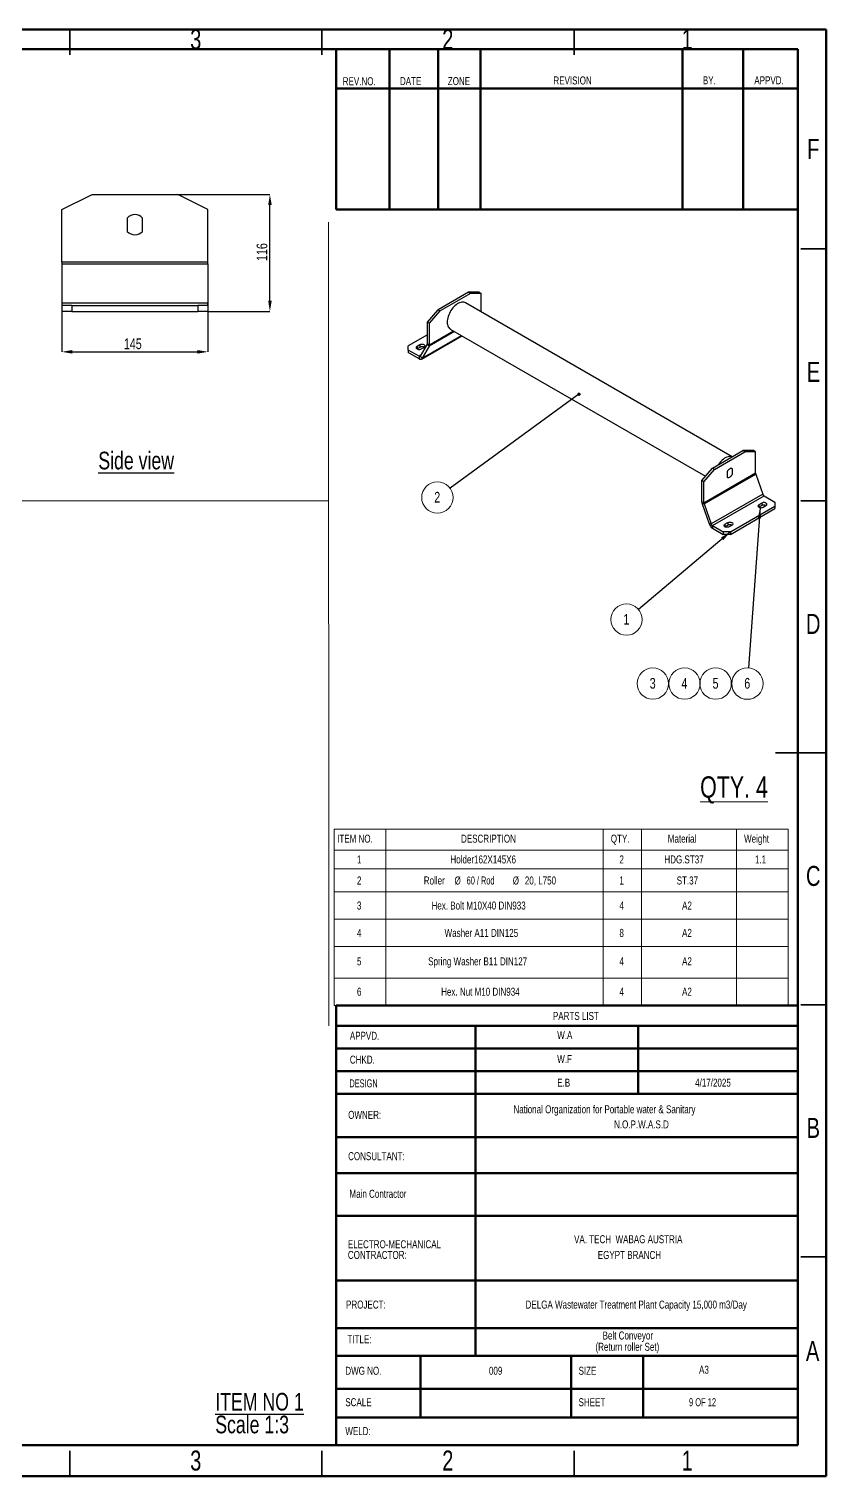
# Model space of a CAD drawing. Header units: millimetres. Extents: x 41 to 1868, y -696 to 319.
# Drawn here: x 282.6 to 440.8, y -696.3 to -409.2 of the extents above; entities that cross this region are included whole.
import ezdxf

# ---------------------------------------------------------------- set-up
doc = ezdxf.new("R2010")
doc.units = ezdxf.units.MM
doc.header["$PDSIZE"] = -1
doc.layers.add('BOLD', color=7, linetype='Continuous', lineweight=25)
doc.layers.add('FORMAT', color=7, linetype='Continuous')
doc.styles.add('SLDTEXTSTYLE0', font='TXT', dxfattribs={"width": 0.75})
doc.styles.add('SLDTEXTSTYLE10', font='TXT', dxfattribs={"width": 0.6875})
doc.styles.add('SLDTEXTSTYLE8', font='TXT', dxfattribs={"width": 0.687299})
doc.styles.add('SLDTEXTSTYLE9', font='TXT', dxfattribs={"width": 0.678571})
doc.dimstyles.new('SLDDIMSTYLE0', dxfattribs={"dimtxt": 2.5, "dimasz": 2.116667, "dimexe": 0, "dimexo": 0.625, "dimgap": 0, "dimtad": 1, "dimdec": 0, "dimrnd": 1e-09, "dimtxsty": 'Standard', "dimsah": 1, "dimcen": 2.5, "dimazin": 3, "dimtfac": 2.116667, "dimtdec": 0, "dimtmove": 0, "dimatfit": 3, "dimfrac": 2})
doc.dimstyles.new('SLDDIMSTYLE1', dxfattribs={"dimtxt": 2.5, "dimasz": 0.651282, "dimexe": 0, "dimexo": 0.625, "dimgap": 0, "dimtad": 1, "dimdec": 0, "dimrnd": 1e-09, "dimtxsty": 'Standard', "dimblk1": 'DOT', "dimblk2": 'DOT', "dimsah": 1, "dimcen": 2.5, "dimazin": 3, "dimtfac": 0.651282, "dimtdec": 0, "dimtmove": 0, "dimatfit": 3, "dimldrblk": 'DOT', "dimfrac": 2})
doc.dimstyles.new('SLDDIMSTYLE10', dxfattribs={"dimtxt": 2.116667, "dimasz": 2.116667, "dimexe": 0, "dimexo": 0.625, "dimgap": 0.529167, "dimtad": 1, "dimdec": 0, "dimlfac": 5, "dimrnd": 1e-09, "dimzin": 12, "dimtxsty": 'SLDTEXTSTYLE0', "dimsah": 1, "dimcen": 2.5, "dimazin": 3, "dimtfac": 1, "dimtdec": 0, "dimtmove": 0, "dimatfit": 3, "dimfrac": 2, "dimtzin": 12})

# ---------------------------------------------------------------- blocks, each defined once
blk = doc.blocks.new('SW_NOTE_0_88')
at = {"layer": 'FORMAT', "color": 0, "char_height": 3.5, "attachment_point": 1, "style": 'SLDTEXTSTYLE0'}
for s, insert in [('\\LITEM NO 1', (0, 4.51)), ('Scale 1:3', (0, -0.01))]:
    blk.add_mtext(s, dxfattribs=dict(at, insert=insert))
blk = doc.blocks.new('SW_NOTE_0_89')
at = {"color": 0, "linetype": 'Continuous', "lineweight": 0, "char_height": 1.5875, "attachment_point": 1, "style": 'SLDTEXTSTYLE0'}
for s, insert in [('ELECTRO-MECHANICAL', (0, 2.05)), ('CONTRACTOR:', (0, -0.07))]:
    blk.add_mtext(s, dxfattribs=dict(at, insert=insert))
blk = doc.blocks.new('SW_NOTE_0_90')
at = {"layer": 'BOLD', "color": 0, "char_height": 1.5875, "attachment_point": 2, "style": 'SLDTEXTSTYLE0'}
for s, insert in [('VA. TECH  WABAG AUSTRIA', (13.44, 2.05)), ('EGYPT BRANCH', (13.68, -1.07))]:
    blk.add_mtext(s, dxfattribs=dict(at, insert=insert))
blk = doc.blocks.new('SW_TABLEANNOTATION_5')
at = {"color": 0, "linetype": 'Continuous', "lineweight": 18}
for p, q in [((0, 0), (0, -4.12)), ((0, 0), (10.26, 0)), ((10.26, 0), (10.26, -4.12)), ((10.26, 0), (53.4, 0)), ((53.4, 0), (53.4, -4.12)), ((53.4, 0), (60.98, 0)), ((60.98, 0), (60.98, -4.12)), ((60.98, 0), (79.84, 0)), ((79.84, 0), (79.84, -4.12)), ((79.84, 0), (90.1, 0)), ((90.1, 0), (90.1, -4.12)), ((0, -4.12), (10.26, -4.12)), ((0, -4.12), (0, -7.85)), ((10.26, -4.12), (53.4, -4.12)), ((10.26, -4.12), (10.26, -7.85)), ((53.4, -4.12), (60.98, -4.12)), ((53.4, -4.12), (53.4, -7.85)), ((60.98, -4.12), (79.84, -4.12)), ((60.98, -4.12), (60.98, -7.85)), ((79.84, -4.12), (90.1, -4.12)), ((79.84, -4.12), (79.84, -7.85)), ((90.1, -4.12), (90.1, -7.85)), ((0, -7.85), (0, -12.42)), ((0, -7.85), (10.26, -7.85)), ((10.26, -7.85), (10.26, -12.42)), ((10.26, -7.85), (53.4, -7.85)), ((53.4, -7.85), (53.4, -12.42)), ((53.4, -7.85), (60.98, -7.85)), ((60.98, -7.85), (60.98, -12.42)), ((60.98, -7.85), (79.84, -7.85)), ((79.84, -7.85), (79.84, -12.42)), ((79.84, -7.85), (90.1, -7.85)), ((90.1, -7.85), (90.1, -12.42)), ((0, -12.42), (0, -17.85)), ((0, -12.42), (10.26, -12.42)), ((10.26, -12.42), (10.26, -17.85)), ((10.26, -12.42), (53.4, -12.42)), ((53.4, -12.42), (53.4, -17.85)), ((53.4, -12.42), (60.98, -12.42)), ((60.98, -12.42), (60.98, -17.85)), ((60.98, -12.42), (79.84, -12.42)), ((79.84, -12.42), (79.84, -17.85)), ((79.84, -12.42), (90.1, -12.42)), ((90.1, -12.42), (90.1, -17.85)), ((0, -17.85), (0, -23.29)), ((0, -17.85), (10.26, -17.85)), ((10.26, -17.85), (10.26, -23.29)), ((10.26, -17.85), (53.4, -17.85)), ((53.4, -17.85), (53.4, -23.29)), ((53.4, -17.85), (60.98, -17.85)), ((60.98, -17.85), (60.98, -23.29)), ((60.98, -17.85), (79.84, -17.85)), ((79.84, -17.85), (79.84, -23.29)), ((79.84, -17.85), (90.1, -17.85)), ((90.1, -17.85), (90.1, -23.29)), ((0, -23.29), (0, -29.52)), ((0, -23.29), (10.26, -23.29)), ((10.26, -23.29), (10.26, -29.52)), ((10.26, -23.29), (53.4, -23.29)), ((53.4, -23.29), (53.4, -29.52)), ((53.4, -23.29), (60.98, -23.29)), ((60.98, -23.29), (60.98, -29.52)), ((60.98, -23.29), (79.84, -23.29)), ((79.84, -23.29), (79.84, -29.52)), ((79.84, -23.29), (90.1, -23.29)), ((90.1, -23.29), (90.1, -29.52)), ((0, -29.52), (0, -34.95)), ((0, -29.52), (10.26, -29.52)), ((10.26, -29.52), (10.26, -34.95)), ((10.26, -29.52), (53.4, -29.52)), ((53.4, -29.52), (53.4, -34.95)), ((53.4, -29.52), (60.98, -29.52)), ((60.98, -29.52), (60.98, -34.95)), ((60.98, -29.52), (79.84, -29.52)), ((79.84, -29.52), (79.84, -34.95)), ((79.84, -29.52), (90.1, -29.52)), ((90.1, -29.52), (90.1, -34.95)), ((0, -34.95), (10.26, -34.95)), ((10.26, -34.95), (53.4, -34.95)), ((53.4, -34.95), (60.98, -34.95)), ((60.98, -34.95), (79.84, -34.95)), ((79.84, -34.95), (90.1, -34.95))]:
    blk.add_line(p, q, dxfattribs=at)
at = {"color": 0, "linetype": 'Continuous', "lineweight": 0, "attachment_point": 1}
for s, insert, char_height, style in [('ITEM NO.', (0.61, -1.07), 1.587, 'SLDTEXTSTYLE0'), ('DESCRIPTION', (25.19, -1.07), 1.5875, 'SLDTEXTSTYLE0'), ('QTY.', (54.9, -1.07), 1.587, 'SLDTEXTSTYLE0'), ('Material', (66.2, -1.07), 1.587, 'SLDTEXTSTYLE0'), ('Weight', (81.34, -1.07), 1.587, 'SLDTEXTSTYLE0'), ('1', (4.54, -5.19), 1.59, 'SLDTEXTSTYLE0'), ('Holder162X145X6', (23.08, -5.19), 1.5875, 'SLDTEXTSTYLE0'), ('2', (56.61, -5.19), 1.59, 'SLDTEXTSTYLE0'), ('HDG.ST37', (65.53, -5.19), 1.587, 'SLDTEXTSTYLE0'), ('1.1', (83.5, -5.19), 1.587, 'SLDTEXTSTYLE0'), ('2', (4.54, -9.37), 1.59, 'SLDTEXTSTYLE0'), ('Roller', (17.8, -9.37), 1.587, 'SLDTEXTSTYLE0'), ('%%c', (23.91, -9.37), 1.587, 'SLDTEXTSTYLE0'), ('60 / Rod', (26.31, -9.37), 1.587, 'SLDTEXTSTYLE10'), ('%%c', (35.45, -9.37), 1.587, 'SLDTEXTSTYLE0'), ('20, L750', (37.85, -9.37), 1.587, 'SLDTEXTSTYLE0'), ('1', (56.61, -9.37), 1.59, 'SLDTEXTSTYLE0'), ('ST.37', (67.97, -9.37), 1.587, 'SLDTEXTSTYLE0'), ('3', (4.54, -14.34), 1.59, 'SLDTEXTSTYLE0'), ('Hex. Bolt M10X40 DIN933', (19.34, -14.34), 1.5875, 'SLDTEXTSTYLE0'), ('4', (56.61, -14.34), 1.59, 'SLDTEXTSTYLE0'), ('A2', (69.04, -14.34), 1.587, 'SLDTEXTSTYLE0'), ('4', (4.54, -19.77), 1.59, 'SLDTEXTSTYLE0'), ('Washer A11 DIN125', (21.92, -19.77), 1.5875, 'SLDTEXTSTYLE0'), ('8', (56.61, -19.77), 1.59, 'SLDTEXTSTYLE0'), ('A2', (69.04, -19.77), 1.587, 'SLDTEXTSTYLE0'), ('5', (4.54, -25.41), 1.59, 'SLDTEXTSTYLE0'), ('Spring Washer B11 DIN127', (18.66, -25.41), 1.5875, 'SLDTEXTSTYLE0'), ('4', (56.61, -25.41), 1.59, 'SLDTEXTSTYLE0'), ('A2', (69.04, -25.41), 1.587, 'SLDTEXTSTYLE0'), ('6', (4.54, -31.44), 1.59, 'SLDTEXTSTYLE0'), ('Hex. Nut M10 DIN934', (21.24, -31.44), 1.5875, 'SLDTEXTSTYLE0'), ('4', (56.61, -31.44), 1.59, 'SLDTEXTSTYLE0'), ('A2', (69.04, -31.44), 1.587, 'SLDTEXTSTYLE0')]:
    blk.add_mtext(s, dxfattribs=dict(at, insert=insert, char_height=char_height, style=style))
blk = doc.blocks.new('SW_NOTE_0_91')
at = {"color": 0, "linetype": 'Continuous', "lineweight": 0}
blk.add_circle((-2.52, -1.83), 3.11, dxfattribs=at)
at = {"color": 0, "linetype": 'Continuous', "lineweight": 0, "insert": (-2.54, -0.71), "char_height": 2.12, "attachment_point": 2, "style": 'SLDTEXTSTYLE0'}
blk.add_mtext('2', dxfattribs=at)
blk = doc.blocks.new('_Dot')
at = {"color": 0, "linetype": 'ByBlock', "lineweight": -2}
blk.add_line((-0.5, 0), (-1, 0), dxfattribs=at)
at = {"color": 0, "linetype": 'ByBlock', "const_width": 0.5}
blk.add_lwpolyline([(-0.25, 0, 1), (0.25, 0, 1)], format="xyb", close=True, dxfattribs=at)
blk = doc.blocks.new('SW_NOTE_0_92')
at = {"color": 0, "linetype": 'Continuous', "lineweight": 0}
blk.add_circle((-2.38, -2.01), 3.11, dxfattribs=at)
at = {"color": 0, "linetype": 'Continuous', "lineweight": 0, "insert": (-2.4, -0.89), "char_height": 2.12, "attachment_point": 2, "style": 'SLDTEXTSTYLE0'}
blk.add_mtext('1', dxfattribs=at)
blk = doc.blocks.new('SW_NOTE_0_93')
at = {"color": 0, "linetype": 'Continuous', "lineweight": 0}
blk.add_circle((-0.23, -3.11), 3.11, dxfattribs=at)
at = {"color": 0, "linetype": 'Continuous', "lineweight": 0, "insert": (-0.25, -1.98), "char_height": 2.12, "attachment_point": 2, "style": 'SLDTEXTSTYLE0'}
blk.add_mtext('6', dxfattribs=at)
blk = doc.blocks.new('SW_NOTE_0_94')
at = {"color": 0, "linetype": 'Continuous', "lineweight": 0}
blk.add_circle((0.78, 1.61), 3.11, dxfattribs=at)
at = {"color": 0, "linetype": 'Continuous', "lineweight": 0, "insert": (0.76, 2.73), "char_height": 2.12, "attachment_point": 2, "style": 'SLDTEXTSTYLE0'}
blk.add_mtext('5', dxfattribs=at)
blk = doc.blocks.new('SW_NOTE_0_95')
at = {"color": 0, "linetype": 'Continuous', "lineweight": 0}
blk.add_circle((0.78, 1.61), 3.11, dxfattribs=at)
at = {"color": 0, "linetype": 'Continuous', "lineweight": 0, "insert": (0.76, 2.73), "char_height": 2.12, "attachment_point": 2, "style": 'SLDTEXTSTYLE0'}
blk.add_mtext('4', dxfattribs=at)
blk = doc.blocks.new('SW_NOTE_0_96')
at = {"color": 0, "linetype": 'Continuous', "lineweight": 0}
blk.add_circle((0.78, 1.61), 3.11, dxfattribs=at)
at = {"color": 0, "linetype": 'Continuous', "lineweight": 0, "insert": (0.76, 2.73), "char_height": 2.12, "attachment_point": 2, "style": 'SLDTEXTSTYLE0'}
blk.add_mtext('3', dxfattribs=at)
blk = doc.blocks.new('*D968')
at = {"layer": 'Defpoints', "color": 0}
for p in [(289.14, -463.56), (318.14, -463.56), (318.14, -473.23)]:
    blk.add_point(p, dxfattribs=at)
at = {"layer": 'FORMAT', "color": 0, "lineweight": -2}
for p, q in [((289.14, -463.62), (289.14, -473.23)), ((318.14, -463.62), (318.14, -473.23)), ((291.26, -473.23), (316.02, -473.23))]:
    blk.add_line(p, q, dxfattribs=at)
at = {"layer": 'FORMAT', "color": 0}
for points in [[(291.26, -472.87), (291.26, -473.58), (289.14, -473.23)], [(316.02, -472.87), (316.02, -473.58), (318.14, -473.23)]]:
    blk.add_solid(points, dxfattribs=at)
at = {"layer": 'FORMAT', "color": 0, "insert": (303.23, -470.58), "char_height": 2.117, "attachment_point": 2, "style": 'SLDTEXTSTYLE0'}
blk.add_mtext('\\A1;145', dxfattribs=at)
blk = doc.blocks.new('*D969')
at = {"layer": 'Defpoints', "color": 0}
for p in [(312.14, -442), (330.43, -442), (318.14, -465.2)]:
    blk.add_point(p, dxfattribs=at)
at = {"layer": 'FORMAT', "color": 0, "lineweight": -2}
for p, q in [((312.2, -442), (330.43, -442)), ((330.43, -463.08), (330.43, -444.12)), ((318.2, -465.2), (330.43, -465.2))]:
    blk.add_line(p, q, dxfattribs=at)
at = {"layer": 'FORMAT', "color": 0}
for points in [[(330.08, -444.12), (330.79, -444.12), (330.43, -442)], [(330.08, -463.08), (330.79, -463.08), (330.43, -465.2)]]:
    blk.add_solid(points, dxfattribs=at)
at = {"layer": 'FORMAT', "color": 0, "insert": (327.79, -453.43), "char_height": 2.117, "attachment_point": 2, "rotation": 90, "style": 'SLDTEXTSTYLE0'}
blk.add_mtext('\\A1;116', dxfattribs=at)

msp = doc.modelspace()

# ---------------------------------------------------------------- linework, layer by layer
at = {"color": 7, "linetype": 'Continuous', "lineweight": 70}
for p, q in [((40.7595, -409.2811), (440.7595, -409.2811)), ((440.7595, -409.2811), (440.7595, -696.2811)), ((45.7595, -413.1476), (435.1619, -413.1476)), ((435.1619, -413.1476), (435.1619, -690.1476)), ((435.1619, -690.1476), (45.7595, -690.1476)), ((440.7595, -696.2811), (40.7595, -696.2811))]:
    msp.add_line(p, q, dxfattribs=at)
at = {"color": 7, "linetype": 'Continuous', "lineweight": 35}
for p, q in [((290.7595, -414.2811), (290.7595, -409.2811)), ((340.7595, -414.2811), (340.7595, -409.2811)), ((390.7595, -414.2811), (390.7595, -409.2811)), ((435.7595, -452.7811), (440.7595, -452.7811)), ((435.7595, -502.7811), (440.7595, -502.7811)), ((440.7605, -552.7811), (430.7585, -552.7811)), ((435.7595, -552.7811), (440.7595, -552.7811)), ((435.7595, -602.7811), (440.7595, -602.7811)), ((435.7595, -652.7811), (440.7595, -652.7811)), ((290.7595, -691.2811), (290.7595, -696.2811)), ((340.7595, -691.2811), (340.7595, -696.2811)), ((390.7595, -691.2811), (390.7595, -696.2811))]:
    msp.add_line(p, q, dxfattribs=at)
at = {"color": 7, "linetype": 'Continuous', "lineweight": 50}
for p, q in [((343.6023, -413.1476), (343.6023, -444.9705)), ((354.1783, -413.1476), (354.1783, -444.8338)), ((363.8377, -413.1476), (363.8377, -444.9706)), ((372.1951, -413.1476), (372.1951, -444.9705)), ((412.3118, -413.1476), (412.3118, -444.9705)), ((424.3484, -413.1476), (424.3484, -444.9706)), ((435.1619, -420.9633), (343.6023, -420.9633)), ((435.1619, -444.9705), (343.6023, -444.9705)), ((435.1619, -602.9051), (343.5642, -602.9051)), ((343.5642, -602.9051), (343.5642, -615.9201)), ((435.1619, -606.9201), (343.5642, -606.9201)), ((371.2071, -611.4201), (371.2071, -606.9201)), ((403.4984, -620.4201), (403.4984, -606.9201)), ((435.1619, -611.4201), (343.5642, -611.4201)), ((371.2071, -615.9201), (371.2071, -611.4201)), ((343.5642, -615.9201), (343.5642, -690.1476)), ((435.1619, -615.9201), (343.5642, -615.9201)), ((371.2071, -620.4201), (371.2071, -615.9201)), ((435.1619, -620.4201), (343.5642, -620.4201)), ((371.2071, -672.4557), (371.2071, -620.4201)), ((435.1619, -629.0142), (343.5642, -629.0142)), ((435.1619, -636.1656), (343.5642, -636.1656)), ((435.1619, -644.6398), (343.5642, -644.6398)), ((435.1619, -657.4502), (343.5642, -657.4502)), ((435.1619, -666.914), (343.5642, -666.914)), ((343.5642, -672.4557), (435.1619, -672.4557)), ((360.3167, -684.6476), (360.3167, -672.4557)), ((390.1993, -684.6476), (390.1993, -672.4557)), ((404.4698, -684.6476), (404.4698, -672.4557)), ((343.5642, -678.9838), (435.1619, -678.9838)), ((343.5642, -684.6476), (435.1619, -684.6476))]:
    msp.add_line(p, q, dxfattribs=at)
at = {"color": 7, "linetype": 'Continuous', "lineweight": 25}
for p, q in [((289.1412, -445.0001), (295.1412, -442.0001)), ((295.1412, -442.0001), (312.1412, -442.0001)), ((318.1412, -445.0001), (312.1412, -442.0001)), ((289.1412, -455.4112), (289.1412, -445.0001)), ((318.1412, -455.4112), (318.1412, -445.0001)), ((302.1412, -446.6772), (302.1412, -449.323)), ((305.1412, -449.323), (305.1412, -446.6772)), ((318.1412, -455.4112), (289.1412, -455.4112)), ((289.1412, -455.4112), (289.1412, -455.769)), ((289.1412, -455.769), (289.1412, -463.5579)), ((289.1412, -455.769), (318.1412, -455.769)), ((318.1412, -455.769), (318.1412, -455.4112)), ((318.1412, -455.769), (318.1412, -463.5579)), ((369.8006, -461.3936), (363.7902, -464.8633)), ((370.2248, -461.6385), (364.2144, -465.1082)), ((369.8006, -461.3936), (370.2248, -461.6385)), ((371.9219, -461.3938), (369.8006, -461.3936)), ((372.3462, -461.6387), (370.2248, -461.6385)), ((371.9219, -461.3938), (372.3462, -461.6387)), ((372.3462, -465.3185), (372.3462, -461.6387)), ((318.1412, -463.5579), (289.1412, -463.5579)), ((289.1412, -463.5579), (289.1412, -464.0001)), ((289.1412, -464.0001), (289.1412, -465.2001)), ((291.1412, -464.0001), (289.1412, -464.0001)), ((291.1412, -464.0001), (291.1412, -465.2001)), ((291.1412, -464.0001), (316.1412, -464.0001)), ((316.1412, -464.0001), (316.1412, -465.2001)), ((318.1412, -464.0001), (316.1412, -464.0001)), ((318.1412, -464.0001), (318.1412, -463.5579)), ((318.1412, -464.0001), (318.1412, -465.2001)), ((361.6689, -467.3127), (363.7902, -464.8633)), ((362.0931, -467.5577), (364.2144, -465.1082)), ((363.7902, -464.8633), (364.2144, -465.1082)), ((422.1212, -494.053), (369.2145, -463.5106)), ((291.1412, -465.2001), (289.1412, -465.2001)), ((291.1412, -465.2001), (316.1412, -465.2001)), ((318.1412, -465.2001), (316.1412, -465.2001)), ((361.6689, -467.3127), (362.0931, -467.5577)), ((361.6689, -471.5633), (361.6689, -467.3127)), ((362.0931, -471.8082), (362.0931, -467.5577)), ((361.6689, -469.8449), (357.8505, -472.0492)), ((360.5091, -474.6512), (368.5104, -470.0321)), ((366.2147, -468.7069), (416.8263, -497.9243)), ((357.8505, -472.8656), (357.8505, -472.0492)), ((360.0091, -474.1117), (357.8505, -472.8656)), ((357.8505, -472.8656), (357.8505, -473.3555)), ((360.0091, -474.6017), (357.8505, -473.3555)), ((360.1839, -471.8451), (359.6182, -472.1716)), ((360.1839, -472.335), (359.6183, -472.6615)), ((360.1839, -471.8451), (360.1839, -472.335)), ((361.639, -471.6921), (360.2621, -474.0772)), ((360.4668, -472.6615), (361.0325, -472.3349)), ((362.0185, -472.1303), (360.6416, -474.5154)), ((361.639, -471.6921), (362.0185, -472.1303)), ((361.6689, -471.5633), (362.0931, -471.8082)), ((360.0091, -474.1117), (360.0091, -474.6017)), ((360.2621, -474.0772), (360.6416, -474.5154)), ((418.2374, -496.295), (424.2478, -492.8253)), ((418.6617, -496.54), (424.6721, -493.0702)), ((424.6721, -493.0702), (424.2478, -492.8253)), ((426.3691, -492.8255), (424.2478, -492.8253)), ((426.7934, -493.0704), (424.6721, -493.0702)), ((426.7934, -493.0704), (426.3691, -492.8255)), ((426.7934, -497.321), (426.7934, -493.0704)), ((416.1161, -498.7445), (418.2374, -496.295)), ((416.5403, -498.9894), (418.6617, -496.54)), ((418.6617, -496.54), (418.2374, -496.295)), ((422.1972, -497.4887), (422.1972, -496.4085)), ((416.5403, -498.9894), (416.1161, -498.7445)), ((416.1161, -502.995), (416.1161, -498.7445)), ((426.7934, -497.321), (416.5403, -503.2399)), ((416.5403, -503.2399), (416.5403, -498.9894)), ((416.5702, -503.4033), (426.8232, -497.4843)), ((421.1365, -497.0208), (421.1365, -498.101)), ((426.8232, -497.4843), (428.2001, -501.4591)), ((428.2001, -501.4591), (417.9471, -507.3781)), ((418.2001, -507.7047), (428.4531, -501.7857)), ((428.4531, -501.7857), (430.6118, -503.0319)), ((416.5403, -503.2399), (416.1161, -502.995)), ((416.1907, -503.4033), (417.5676, -507.3781)), ((416.5702, -503.4033), (416.1907, -503.4033)), ((416.5702, -503.4033), (417.9471, -507.3781)), ((421.7729, -508.9508), (430.6118, -503.8483)), ((421.7729, -509.4407), (430.6118, -504.3382)), ((427.9955, -503.236), (427.4298, -503.5625)), ((427.9955, -503.7259), (427.4299, -504.0524)), ((427.9955, -503.236), (427.9955, -503.7259)), ((428.2783, -504.0524), (428.844, -503.7258)), ((430.6118, -503.0319), (430.6118, -503.8483)), ((430.6118, -503.8483), (430.6118, -504.3382)), ((417.9471, -507.3781), (417.5676, -507.3781)), ((418.2001, -507.7047), (420.3587, -508.9508)), ((418.2001, -507.7047), (418.2001, -508.1946)), ((418.2001, -508.1946), (420.3587, -509.4407)), ((420.7123, -507.4405), (421.278, -507.1139)), ((421.278, -507.1139), (421.278, -507.6038)), ((422.1265, -507.6037), (421.5608, -507.9303)), ((421.7729, -508.9508), (420.3587, -508.9508)), ((420.3587, -508.9508), (420.3587, -509.4407)), ((421.7729, -509.4407), (420.3587, -509.4407)), ((421.7729, -508.9508), (421.7729, -509.4407))]:
    msp.add_line(p, q, dxfattribs=at)
at = {"color": 7, "linetype": 'Continuous', "lineweight": 18}
for p, q in [((342.0902, -606.9561), (342.0491, -447.5198)), ((45.7595, -502.7811), (342.0634, -502.7811))]:
    msp.add_line(p, q, dxfattribs=at)
at = {"color": 8, "linetype": 'Continuous', "lineweight": 25}
for p, q in [((360.6416, -474.5154), (368.459, -470.0025)), ((367.0817, -469.2074), (362.0185, -472.1303)), ((362.0931, -471.8082), (366.8401, -469.0679)), ((359.6182, -472.1716), (359.6182, -472.6615)), ((360.3587, -473.9099), (360.0091, -474.1117)), ((427.4298, -503.5625), (427.4298, -504.0524)), ((420.7123, -507.4405), (420.7123, -507.9303))]:
    msp.add_line(p, q, dxfattribs=at)
at = {"color": 7, "linetype": 'Continuous', "lineweight": 25, "flags": 128}
for points in [[(369.2145, -463.5106), (369.0879, -463.4489), (368.9051, -463.394), (368.7083, -463.3709), (368.4998, -463.3798), (368.2821, -463.4208), (368.0578, -463.4933), (367.8295, -463.5964), (367.5998, -463.729), (367.3714, -463.8895), (367.1471, -464.076), (366.9294, -464.2864), (366.721, -464.5181), (366.5242, -464.7685), (366.3413, -465.0345), (366.1745, -465.3132), (366.0258, -465.6012), (365.8969, -465.8952), (365.7894, -466.1916), (365.7043, -466.4871), (365.6429, -466.7781), (365.6057, -467.0613), (365.5933, -467.3334), (365.6057, -467.591), (365.6429, -467.8313), (365.7043, -468.0514), (365.7894, -468.2487), (365.8969, -468.421), (366.0258, -468.5661), (366.1745, -468.6824), (366.2147, -468.7069)], [(359.6182, -472.1716), (359.5229, -472.2434), (359.463, -472.3269), (359.4425, -472.4166), (359.463, -472.5062), (359.5229, -472.5897), (359.6182, -472.6615), (359.7425, -472.7165), (359.8872, -472.7511), (360.0425, -472.7629), (360.1978, -472.7511), (360.3425, -472.7165), (360.4668, -472.6615)], [(361.0325, -472.3349), (361.1278, -472.2632), (361.1877, -472.1796), (361.2082, -472.09), (361.1877, -472.0003), (361.1278, -471.9168), (361.0325, -471.8451), (360.9082, -471.79), (360.7635, -471.7554), (360.6082, -471.7436), (360.4529, -471.7554), (360.3082, -471.79), (360.1839, -471.8451)], [(360.0091, -474.6017), (360.1067, -474.6502), (360.2024, -474.6821), (360.2943, -474.6969), (360.3809, -474.6943), (360.4603, -474.6743), (360.5311, -474.6373), (360.5919, -474.584), (360.6416, -474.5154)], [(422.1095, -494.0597), (421.9381, -494.0093), (421.7413, -493.9862), (421.5328, -493.9951), (421.3151, -494.0361), (421.0908, -494.1086), (420.8625, -494.2117), (420.6328, -494.3443), (420.4044, -494.5048), (420.1801, -494.6913), (419.9624, -494.9017), (419.754, -495.1334), (419.5572, -495.3838), (419.3857, -495.6321)], [(422.1972, -496.4085), (422.1002, -496.3593), (421.9878, -496.3419), (421.8641, -496.3567), (421.7334, -496.4034), (421.6003, -496.4802), (421.4696, -496.5844), (421.3459, -496.7124), (421.2335, -496.8596), (421.1365, -497.0208)], [(422.1972, -496.4085), (422.1002, -496.3593), (421.9878, -496.3419), (421.8641, -496.3567), (421.7334, -496.4034), (421.6003, -496.4802), (421.4696, -496.5844), (421.3459, -496.7124), (421.2335, -496.8596), (421.1365, -497.0208)], [(421.1365, -498.101), (421.2335, -498.1501), (421.3459, -498.1676), (421.4696, -498.1527), (421.6003, -498.106), (421.7334, -498.0292), (421.8641, -497.925), (421.9878, -497.797), (422.1002, -497.6498), (422.1972, -497.4887)], [(421.1365, -498.101), (421.2335, -498.1501), (421.3459, -498.1676), (421.4696, -498.1527), (421.6003, -498.106), (421.7334, -498.0292), (421.8641, -497.925), (421.9878, -497.797), (422.1002, -497.6498), (422.1972, -497.4887)], [(427.4298, -503.5625), (427.3344, -503.6343), (427.2745, -503.7178), (427.254, -503.8075), (427.2745, -503.8971), (427.3344, -503.9806), (427.4298, -504.0524), (427.554, -504.1074), (427.6988, -504.142), (427.854, -504.1538), (428.0093, -504.142), (428.154, -504.1074), (428.2783, -504.0524)], [(428.844, -503.7258), (428.9393, -503.6541), (428.9993, -503.5705), (429.0197, -503.4809), (428.9993, -503.3912), (428.9393, -503.3077), (428.844, -503.236), (428.7197, -503.1809), (428.575, -503.1463), (428.4197, -503.1345), (428.2644, -503.1463), (428.1197, -503.1809), (427.9955, -503.236)], [(421.5608, -507.9303), (421.4365, -507.9854), (421.2918, -508.02), (421.1365, -508.0318), (420.9812, -508.02), (420.8365, -507.9854), (420.7123, -507.9303), (420.6169, -507.8586), (420.557, -507.775), (420.5365, -507.6854), (420.557, -507.5957), (420.6169, -507.5122), (420.7123, -507.4405)], [(420.7123, -507.9304), (421.278, -507.6038), (421.4022, -507.5488), (421.5469, -507.5142), (421.7022, -507.5024), (421.8575, -507.5142), (422.0022, -507.5488), (422.1264, -507.6038)], [(421.278, -507.1139), (421.4022, -507.0589), (421.5469, -507.0243), (421.7022, -507.0125), (421.8575, -507.0243), (422.0022, -507.0589), (422.1265, -507.1139), (422.2218, -507.1856), (422.2818, -507.2692), (422.3022, -507.3588), (422.2818, -507.4485), (422.2218, -507.532), (422.1265, -507.6037)]]:
    msp.add_lwpolyline(points, dxfattribs=at)
at = {"color": 7, "linetype": 'Continuous', "lineweight": 25}
for centre, radius, start, end in [((303.6412, -448.0001), 2, 41.409622, 138.590378), ((303.6412, -448.0001), 2, 221.409622, 318.590378), ((360.6082, -473.1405), 0.9104, 62.22851, 117.776866), ((361.4109, -471.5714), 0.2581, 332.105628, 1.794792), ((361.4482, -471.8284), 0.6452, 332.105628, 1.794792), ((360.1199, -473.9793), 0.1727, 230.100366, 325.433509), ((427.2991, -497.3129), 0.5058, 180.915678, 199.808526), ((428.788, -501.265), 0.6191, 198.271474, 237.252041), ((417.3803, -502.9748), 1.2644, 180.915678, 199.808526), ((417.046, -503.2319), 0.5058, 180.915678, 199.808526), ((428.4197, -504.5314), 0.9104, 62.22851, 117.776866), ((419.0373, -506.8929), 1.5477, 198.271474, 237.252041), ((418.535, -507.184), 0.6191, 198.271474, 237.252041)]:
    msp.add_arc(centre, radius, start, end, dxfattribs=at)

# ---------------------------------------------------------------- block references
at = {"color": 7, "linetype": 'Continuous', "lineweight": 0}
for name, p in [('SW_NOTE_0_91', (366.1681, -500.2982)), ('SW_NOTE_0_92', (403.5613, -524.3368)), ('SW_NOTE_0_96', (405.607, -540.6651)), ('SW_NOTE_0_95', (411.9024, -540.6651)), ('SW_NOTE_0_94', (418.0768, -540.6651)), ('SW_NOTE_0_93', (425.3795, -535.9527)), ('SW_TABLEANNOTATION_5', (343.1582, -567.9526)), ('SW_NOTE_0_89', (345.8988, -651.5477))]:
    msp.add_blockref(name, p, dxfattribs=at)
at = {"layer": 'BOLD'}
msp.add_blockref('SW_NOTE_0_90', (388.0789, -650.5477), dxfattribs=at)
at = {"layer": 'FORMAT'}
msp.add_blockref('SW_NOTE_0_88', (319.5839, -684.2895), dxfattribs=at)

# ---------------------------------------------------------------- texts
at = {"color": 7, "linetype": 'Continuous', "lineweight": 0}
for s, insert, char_height, attachment_point, style in [('3', (315.7195, -409.221), 3.9688, 2, 'SLDTEXTSTYLE0'), ('2', (365.7195, -409.221), 3.9688, 2, 'SLDTEXTSTYLE0'), ('1', (413.2195, -409.221), 3.9688, 2, 'SLDTEXTSTYLE0'), ('REV.NO.', (344.8756, -418.745), 1.5875, 1, 'SLDTEXTSTYLE0'), ('DATE', (356.2285, -418.7158), 1.5875, 1, 'SLDTEXTSTYLE0'), ('ZONE', (365.7268, -418.7158), 1.5875, 1, 'SLDTEXTSTYLE0'), ('REVISION', (386.6674, -418.5886), 1.5875, 1, 'SLDTEXTSTYLE0'), ('BY.', (416.3205, -418.5593), 1.5875, 1, 'SLDTEXTSTYLE0'), ('APPVD.', (426.5315, -418.5593), 1.5875, 1, 'SLDTEXTSTYLE0'), ('F', (438.2172, -430.971), 3.9688, 2, 'SLDTEXTSTYLE0'), ('E', (438.2673, -475.221), 3.9688, 2, 'SLDTEXTSTYLE0'), ('D', (438.2122, -525.221), 3.9688, 2, 'SLDTEXTSTYLE0'), ('\\LQTY. 4', (415.7736, -557.4542), 4.23333, 1, 'SLDTEXTSTYLE0'), ('C', (438.2181, -575.221), 3.9688, 2, 'SLDTEXTSTYLE0'), ('PARTS LIST', (386.5761, -604.1959), 1.5875, 1, 'SLDTEXTSTYLE0'), ('APPVD.', (346.2914, -608.1314), 1.5875, 1, 'SLDTEXTSTYLE0'), ('W.A', (387.4248, -607.9996), 1.5875, 1, 'SLDTEXTSTYLE0'), ('CHKD.', (346.2914, -612.8651), 1.5875, 1, 'SLDTEXTSTYLE0'), ('W.F', (387.4248, -612.7333), 1.5875, 1, 'SLDTEXTSTYLE0'), ('DESIGN', (346.2051, -617.5669), 1.5875, 1, 'SLDTEXTSTYLE8'), ('E.B', (387.4248, -617.4351), 1.5875, 1, 'SLDTEXTSTYLE0'), ('OWNER:', (345.9597, -623.825), 1.5875, 1, 'SLDTEXTSTYLE0'), ('B', (438.2301, -625.221), 3.9688, 2, 'SLDTEXTSTYLE0'), ('CONSULTANT:', (345.941, -632.0199), 1.5875, 1, 'SLDTEXTSTYLE0'), ('Main Contractor', (346.2051, -639.4862), 1.5875, 1, 'SLDTEXTSTYLE0'), ('PROJECT:', (345.5385, -661.4674), 1.5875, 1, 'SLDTEXTSTYLE0'), ('TITLE:', (345.8084, -668.3309), 1.5875, 1, 'SLDTEXTSTYLE0'), ('(Return roller Set)', (401.3434, -669.8343), 1.5875, 2, 'SLDTEXTSTYLE0'), ('A', (438.0992, -669.471), 3.9688, 2, 'SLDTEXTSTYLE0'), ('DWG NO.', (345.391, -674.5976), 1.5875, 1, 'SLDTEXTSTYLE0'), ('009', (373.8826, -674.5976), 1.5875, 1, 'SLDTEXTSTYLE0'), ('SIZE', (391.6667, -674.5976), 1.5875, 1, 'SLDTEXTSTYLE0'), ('A3', (415.5617, -674.3932), 1.5875, 1, 'SLDTEXTSTYLE0'), ('SCALE', (345.391, -680.8339), 1.5875, 1, 'SLDTEXTSTYLE0'), ('SHEET', (391.6667, -680.8339), 1.5875, 1, 'SLDTEXTSTYLE0'), ('9 OF 12', (413.568, -680.8339), 1.5875, 1, 'SLDTEXTSTYLE9'), ('WELD:', (345.391, -686.5737), 1.5875, 1, 'SLDTEXTSTYLE0'), ('3', (315.7195, -691.221), 3.9688, 2, 'SLDTEXTSTYLE0'), ('2', (365.7195, -691.221), 3.9688, 2, 'SLDTEXTSTYLE0'), ('1', (413.2195, -691.221), 3.9688, 2, 'SLDTEXTSTYLE0')]:
    msp.add_mtext(s, dxfattribs=dict(at, insert=insert, char_height=char_height, attachment_point=attachment_point, style=style))
at = {"layer": 'BOLD', "char_height": 1.5875, "style": 'SLDTEXTSTYLE0'}
for s, insert, attachment_point in [('National Organization for Portable water & Sanitary', (378.743, -622.7164), 1), ('Belt Conveyor', (401.4334, -667.6004), 2)]:
    msp.add_mtext(s, dxfattribs=dict(at, insert=insert, attachment_point=attachment_point))
at = {"layer": 'FORMAT', "style": 'SLDTEXTSTYLE0'}
for s, insert, char_height, attachment_point in [('\\LSide view', (296.3877, -493.0443), 3.5, 1), ('4/17/2025', (414.7856, -617.4351), 1.5875, 1), ('N.O.P.W.A.S.D', (398.6999, -625.7133), 1.5875, 1), ('DELGA Wastewater Treatment Plant Capacity 15,000 m3/Day', (403.103, -661.4674), 1.5875, 2)]:
    msp.add_mtext(s, dxfattribs=dict(at, insert=insert, char_height=char_height, attachment_point=attachment_point))

# ---------------------------------------------------------------- dimensions: what is measured, and where the dimension line sits
at = {"layer": 'FORMAT'}
dim = msp.add_linear_dim(base=(330.4327, -442.0001), p1=(318.1412, -465.2001), p2=(312.1412, -442.0001), angle=90, dimstyle='SLDDIMSTYLE10', dxfattribs=at)
dim.commit()
dim.dimension.update_dxf_attribs({"geometry": '*D969', "text_midpoint": (330.4327, -453.4259), "dimtype": 160})
dim = msp.add_linear_dim(base=(318.1412, -473.2257), p1=(289.1412, -463.5579), p2=(318.1412, -463.5579), dimstyle='SLDDIMSTYLE10', dxfattribs=at)
dim.commit()
dim.dimension.update_dxf_attribs({"geometry": '*D968', "text_midpoint": (303.2324, -473.2257), "dimtype": 160})

# ---------------------------------------------------------------- leaders
at = {"color": 7, "linetype": 'Continuous', "lineweight": 0}
for points, dimstyle in [([(391.7444, -481.6428), (366.1681, -500.2982)], 'SLDDIMSTYLE1'), ([(427.6887, -504.1404), (425.3795, -535.9527)], 'SLDDIMSTYLE0'), ([(421.7729, -508.9508), (403.5613, -524.3368)], 'SLDDIMSTYLE0')]:
    msp.add_leader(points, dimstyle=dimstyle, dxfattribs=at)

doc.saveas('drawing.dxf')
